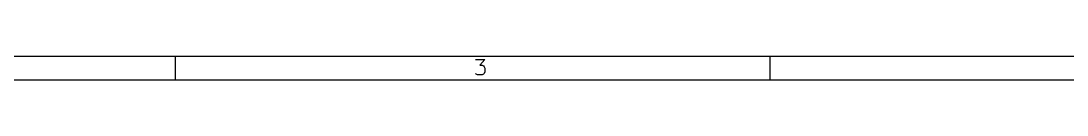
# Model space of a CAD drawing. Extents: x 10 to 584, y -410 to -10.
# Drawn here: x 97.1 to 185, y -410 to -408 of the extents above; entities that cross this region are included whole.
import ezdxf

# ---------------------------------------------------------------- set-up
doc = ezdxf.new("R2010")
doc.units = 0
doc.header["$MEASUREMENT"] = 0
doc.layers.add('BLACK', color=7, linetype='CONTINUOUS')

msp = doc.modelspace()

# ---------------------------------------------------------------- linework, layer by layer
at = {"layer": 'Black'}
for p, q in [((11.9888, -408), (582.016, -408)), ((110.007, -408), (110.007, -409.981)), ((135.255, -408.28), (136.042, -408.28)), ((136.042, -408.28), (135.611, -408.762)), ((135.611, -408.762), (135.814, -408.762)), ((135.814, -408.762), (135.941, -408.813)), ((135.941, -408.813), (135.992, -408.889)), ((159.995, -408), (159.995, -409.981)), ((135.306, -409.499), (135.255, -409.448)), ((135.433, -409.575), (135.306, -409.499)), ((135.814, -409.575), (135.433, -409.575)), ((135.941, -409.499), (135.814, -409.575)), ((135.992, -409.448), (135.941, -409.499)), ((135.992, -408.889), (136.042, -409.016)), ((136.042, -409.321), (135.992, -409.448)), ((136.042, -409.016), (136.042, -409.321)), ((10.0076, -409.981), (583.997, -409.981))]:
    msp.add_line(p, q, dxfattribs=at)

doc.saveas('drawing.dxf')
